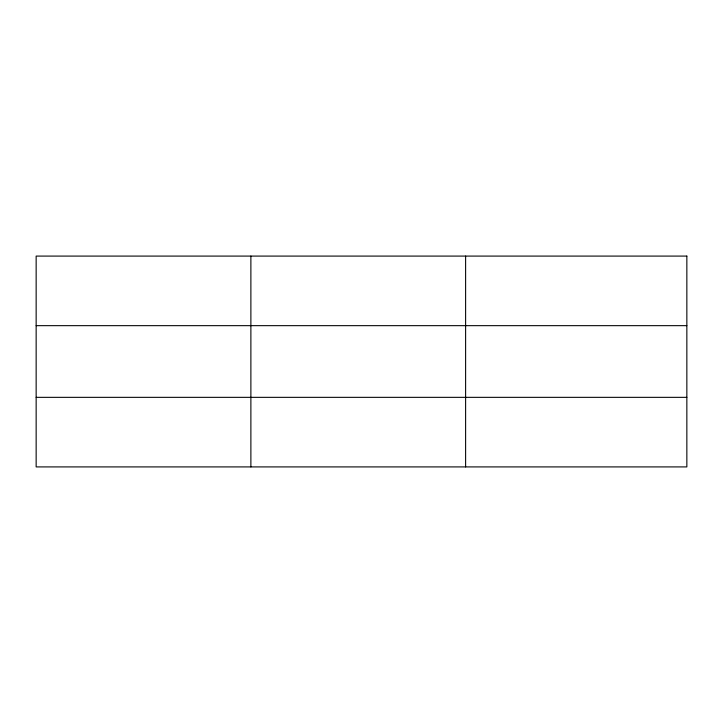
<?xml version="1.0" encoding="UTF-8"?>
<svg xmlns="http://www.w3.org/2000/svg" width="723" height="723" viewBox="0 0 723 723"><rect width="100%" height="100%" fill="white"/><g stroke="black" fill="none" stroke-linecap="round" stroke-linejoin="round"><path stroke-width="1.08" d="M36.15 325.657L686.85 325.657M36.15 397.343L686.85 397.343M465.612 256.087L465.612 466.913M250.881 256.087L250.881 466.913M686.85 256.087L686.85 466.913L36.15 466.913L36.15 256.087L686.85 256.087"/></g></svg>
